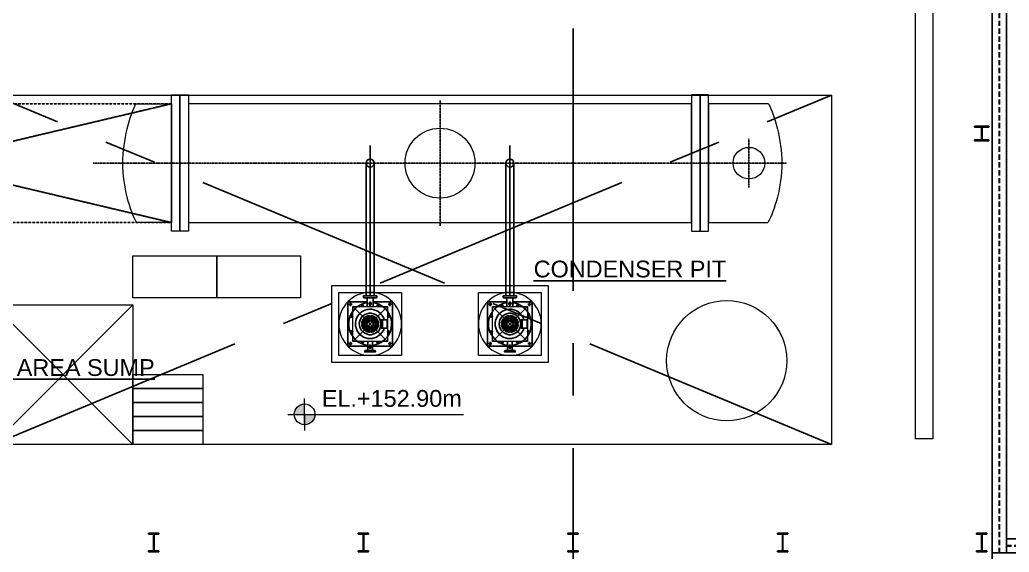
# Model space of a CAD drawing. Header units: millimetres. Extents: x -300 to 383236, y -195106 to -144646.
# Drawn here: x 21075 to 35236, y -173691 to -166076 of the extents above; entities that cross this region are included whole.
import ezdxf
from ezdxf.enums import TextEntityAlignment as Align

# ---------------------------------------------------------------- set-up
doc = ezdxf.new("R2010")
doc.units = ezdxf.units.MM
doc.header["$LTSCALE"] = 60
for name, pattern in [('CENTER', [2, 1.25, -0.25, 0.25, -0.25]), ('CENTER2', [28.575, 19.05, -3.175, 3.175, -3.175]), ('HIDDEN', [0.375, 0.25, -0.125])]:
    doc.linetypes.add(name, pattern=pattern)
for name, color, linetype in [('1CEN', 20, 'CENTER'), ('C_STEEL', 2, 'Continuous'), ('C_TEXT_01', 2, 'Continuous'), ('CENTER', 1, 'CENTER2'), ('CONTAINER', 2, 'Continuous')]:
    doc.layers.add(name, color=color, linetype=linetype)
for name, color, linetype, lineweight in [('DITCH', 7, 'Continuous', 0), ('EQUIPMENT', 253, 'Continuous', 0), ('TEXT', 3, 'Continuous', 0)]:
    doc.layers.add(name, color=color, linetype=linetype, lineweight=lineweight)
doc.styles.add('Arial', font='arial.ttf')

# ---------------------------------------------------------------- blocks, each defined once
blk = doc.blocks.new('A$C44261593')
h = blk.add_hatch()
h.set_pattern_fill('ANSI31', color=253, scale=100)
h.set_pattern_definition([(45, (0, -50460), (-224.5064, 224.5064), [])])
edge = h.paths.add_edge_path()
edge.add_line((-58347, -14256), (-58347, -14056))
edge.add_line((-58347, -14056), (-57547, -14056))
edge.add_line((-57547, -14056), (-57547, -15056))
edge.add_line((-57547, -15056), (-60547, -15056))
edge.add_line((-60547, -15056), (-60547, -31056))
edge.add_line((-60547, -31056), (-57647, -31056))
edge.add_line((-57647, -31056), (-57647, -32268))
edge.add_line((-57647, -32268), (-43347, -32268))
edge.add_line((-43347, -32268), (-43347, -29256))
edge.add_line((-43347, -29256), (-34347, -29256))
edge.add_line((-34347, -29256), (-34347, -14206))
edge.add_line((-34347, -14206), (-33547, -14206))
edge.add_line((-33547, -14206), (-33547, -29256))
edge.add_line((-33547, -29256), (-30497, -29256))
edge.add_line((-30497, -29256), (-30497, -30056))
edge.add_line((-30497, -30056), (-30547, -30056))
edge.add_line((-30547, -30056), (-30547, -34906))
edge.add_line((-30547, -34906), (-30569, -34906))
edge.add_arc((-31590, -35134), 1046, 12.5777, 76.5787)
edge.add_line((-31347, -34117), (-31347, -30056))
edge.add_line((-31347, -30056), (-42547, -30056))
edge.add_line((-42547, -30056), (-42547, -34906))
edge.add_line((-42547, -34906), (-43347, -34906))
edge.add_line((-43347, -34906), (-43347, -33068))
edge.add_line((-43347, -33068), (-57647, -33068))
edge.add_line((-57647, -33068), (-57647, -34906))
edge.add_line((-57647, -34906), (-58447, -34906))
edge.add_line((-58447, -34906), (-58447, -31856))
edge.add_line((-58447, -31856), (-66197, -31856))
edge.add_line((-66197, -31856), (-66197, -31056))
edge.add_line((-66197, -31056), (-61347, -31056))
edge.add_line((-61347, -31056), (-61347, -14256))
edge.add_line((-61347, -14256), (-58347, -14256))
blk = doc.blocks.new('A$C56d8bd65')
blk.add_line((0, -400), (0, -450))
at = {"layer": 'EQUIPMENT'}
blk.add_lwpolyline([(450, -450), (450, 450), (-450, 450), (-450, -450)], close=True, dxfattribs=at)
at = {"layer": 'EQUIPMENT', "lineweight": -3}
for points in [[(-35, 318), (-318, 318), (-318, -318), (-44, -318)], [(-281, 306), (-281, 255)], [(35, 256), (35, 373), (36, 376), (37, 378), (40, 380), (43, 381), (71, 381), (74, 381), (76, 383), (76, 386), (76, 400), (-76, 400), (-76, 386), (-75, 383), (-74, 381), (-71, 381), (-43, 381), (-40, 380), (-37, 378), (-36, 376), (-35, 373), (-35, 256)], [(-43, 381), (43, 381)], [(-18, 319), (-18, 319)], [(-17, 321), (-15, 319)], [(-17, 320), (-16, 319)], [(-16, 323), (-11, 319)], [(-16, 322), (-13, 319)], [(-15, 325), (-8, 319)], [(-15, 324), (-10, 319)], [(-14, 327), (6, 307)], [(-14, 326), (-7, 319)], [(-13, 328), (6, 308)], [(-12, 330), (6, 312)], [(-12, 329), (6, 310)], [(-11, 332), (6, 315)], [(-11, 331), (6, 313)], [(-10, 334), (6, 318)], [(-10, 333), (6, 316)], [(-9, 336), (9, 319)], [(-9, 335), (7, 319)], [(-8, 338), (12, 319)], [(-8, 337), (10, 319)], [(-7, 339), (13, 319)], [(-6, 341), (16, 319)], [(-6, 340), (15, 319)], [(-6, 318), (6, 305)], [(-6, 316), (6, 304)], [(-6, 315), (5, 303)], [(-6, 313), (4, 303)], [(-6, 312), (2, 303)], [(-6, 310), (1, 303)], [(-6, 308), (-1, 303)], [(-6, 307), (-2, 303)], [(-6, 305), (-4, 303)], [(-6, 304), (-5, 303)], [(-5, 344), (15, 324)], [(-5, 343), (17, 321)], [(-5, 342), (18, 319)], [(-4, 345), (14, 328)], [(-3, 347), (10, 335)], [(-3, 346), (12, 331)], [(-2, 349), (6, 341)], [(-2, 348), (8, 338)], [(-1, 350), (4, 345)], [(0, 352), (0, 352)], [(0, 351), (2, 348)], [(44, -318), (319, -318), (319, 318), (35, 318)], [(289, 290), (285, 292), (281, 293), (277, 292), (274, 290)], [(281, 306), (281, 255)], [(-306, 281), (-256, 281)], [(-102, 271), (-105, 273), (-109, 273), (-112, 273), (-115, 271)], [(-112, 251), (-109, 251), (-105, 251)], [(31, 153), (16, 155), (0, 156), (-15, 155), (-30, 153)], [(115, 271), (112, 273), (109, 273), (105, 273), (102, 271)], [(105, 251), (109, 251), (112, 251)], [(306, 281), (256, 281)], [(277, 268), (281, 268), (285, 268)], [(-255, 118), (-259, 119), (-262, 120), (-265, 119), (-269, 118)], [(-265, 98), (-262, 97), (-259, 98)], [(-209, 26), (-210, 9), (-210, -9)], [(-14, 0), (14, 0)], [(0, -14), (0, 14)], [(146, 56), (160, 56)], [(168, -60), (168, 0), (168, 60)], [(173, -60), (173, 0), (173, 60)], [(178, -60), (178, 0), (178, 60)], [(202, 60), (196, 77), (189, 93)], [(-255, -99), (-259, -98), (-262, -97), (-265, -98), (-269, -99)], [(-265, -119), (-262, -120), (-259, -119)], [(146, -56), (160, -56)], [(189, -93), (196, -77), (202, -60)], [(-306, -281), (-256, -281)], [(-281, -306), (-281, -255)], [(-102, -253), (-105, -251), (-109, -251), (-112, -251), (-115, -253)], [(-112, -273), (-109, -273), (-105, -273)], [(54, -376), (89, -376), (92, -377), (95, -379), (95, -382), (95, -400), (-95, -400), (-95, -382), (-94, -379), (-92, -377), (-89, -376), (-54, -376), (-50, -375), (-47, -373), (-45, -370), (-44, -366), (-44, -255)], [(44, -255), (44, -366), (45, -370), (47, -373), (50, -375), (54, -376), (-54, -376)], [(-15, -155), (0, -156), (16, -155)], [(-10, -282), (6, -298)], [(-10, -283), (6, -300)], [(-9, -280), (9, -298)], [(-9, -281), (7, -298)], [(-8, -278), (12, -298)], [(-8, -279), (10, -298)], [(-7, -277), (13, -298)], [(-6, -275), (16, -298)], [(-6, -276), (15, -298)], [(-5, -272), (15, -292)], [(-5, -273), (17, -295)], [(-5, -274), (18, -298)], [(-4, -271), (14, -289)], [(-3, -269), (10, -282)], [(-3, -270), (12, -285)], [(-2, -267), (6, -275)], [(-2, -268), (8, -278)], [(-1, -266), (4, -271)], [(0, -264), (0, -265)], [(0, -265), (2, -268)], [(306, -281), (256, -281)], [(281, -306), (281, -255)], [(-18, -297), (-18, -298)], [(-17, -295), (-15, -298)], [(-17, -296), (-16, -298)], [(-16, -293), (-11, -298)], [(-16, -294), (-13, -298)], [(-15, -291), (-8, -298)], [(-15, -292), (-10, -298)], [(-14, -289), (6, -309)], [(-14, -290), (-7, -298)], [(-13, -288), (6, -308)], [(-12, -286), (6, -305)], [(-12, -287), (6, -306)], [(-11, -284), (6, -302)], [(-11, -285), (6, -303)], [(-6, -298), (6, -311)], [(-6, -300), (6, -312)], [(-6, -301), (5, -313)], [(-6, -303), (4, -313)], [(-6, -304), (2, -313)], [(-6, -306), (1, -313)], [(-6, -308), (-1, -313)], [(-6, -309), (-2, -313)], [(-6, -311), (-4, -313)], [(-6, -312), (-5, -313)], [(44, -304), (65, -300)]]:
    blk.add_lwpolyline(points, dxfattribs=at)
for points in [[(-35, 305), (-56, 302), (-77, 297, 0.32284), (-306, 21), (-307, 0), (-306, -21, 0.315722), (-85, -295), (-64, -300), (-44, -304)], [(269, -99), (266, -98), (262, -97, 1.178681), (266, -119)], [(105, -273, 1.157814), (109, -251), (105, -251), (102, -253)], [(277, -292, 1.175225), (281, -268), (277, -268), (274, -270)]]:
    blk.add_lwpolyline(points, format="xyb", dxfattribs=at)
for points in [[(6, 319), (19, 319), (0, 352), (-18, 319), (-6, 319), (-6, 303), (6, 303)], [(-96, 265), (-99, 253), (-112, 250), (-121, 259), (-118, 271), (-105, 275)], [(96, 265), (99, 253), (112, 250), (121, 259), (118, 271), (105, 275)], [(-265, 96), (-253, 99), (-250, 112), (-259, 121), (-271, 118), (-275, 105)], [(-120, 8), (-118, 21), (-115, 34), (-111, 46), (-105, 58), (-98, 69), (-90, 79), (-79, 68), (-87, 57), (-93, 46), (-98, 34), (-102, 21), (-104, 8)], [(-88, 8), (-86, 19), (-83, 29), (-79, 39), (-74, 48), (-68, 56), (-56, 45), (-62, 37), (-67, 28), (-70, 18), (-71, 8)], [(-68, 79), (-79, 90), (-69, 98), (-57, 105), (-46, 111), (-34, 115), (-21, 118), (-8, 120), (-8, 104), (-21, 102), (-34, 99), (-46, 93), (-57, 87)], [(-45, 56), (-56, 68), (-48, 74), (-39, 79), (-29, 83), (-19, 86), (-8, 88), (-8, 71), (-18, 70), (-28, 67), (-37, 62)], [(-56, 8), (-53, 17), (-50, 26), (-45, 34), (-33, 22), (-37, 15), (-39, 8)], [(-22, 33), (-34, 45), (-26, 50), (-17, 53), (-8, 56), (-8, 39), (-15, 37)], [(8, 120), (21, 118), (34, 115), (46, 111), (58, 105), (69, 98), (79, 90), (68, 79), (57, 87), (46, 93), (34, 99), (21, 102), (8, 104)], [(45, 56), (37, 62), (28, 67), (18, 70), (8, 71), (8, 88), (19, 86), (29, 83), (39, 79), (48, 74), (56, 68)], [(22, 33), (16, 37), (8, 39), (8, 56), (17, 53), (26, 50), (34, 45)], [(39, 8), (37, 15), (34, 22), (45, 34), (50, 26), (54, 17), (56, 8)], [(68, 56), (74, 48), (79, 39), (84, 29), (86, 19), (88, 8), (72, 8), (70, 18), (67, 28), (62, 37), (56, 45)], [(90, 79), (99, 69), (105, 58), (111, 46), (115, 34), (118, 21), (120, 8), (104, 8), (102, 21), (99, 34), (94, 46), (87, 57), (79, 68)], [(239, 60), (160, 60), (160, 0), (160, -60), (239, -60), (242, -60), (244, -58), (245, -56), (246, -53), (246, 0), (246, 53), (245, 56), (244, 58), (242, 60)], [(265, 96), (253, 99), (250, 112), (259, 121), (271, 118), (275, 105)], [(-265, -96), (-253, -99), (-250, -112), (-259, -121), (-271, -118), (-275, -105)], [(-90, -79), (-98, -69), (-105, -58), (-111, -46), (-115, -34), (-118, -21), (-120, -8), (-104, -8), (-102, -21), (-98, -34), (-93, -46), (-87, -57), (-79, -68)], [(-68, -56), (-74, -48), (-79, -39), (-83, -29), (-86, -19), (-88, -8), (-71, -8), (-70, -18), (-67, -28), (-62, -37), (-56, -45)], [(-68, -79), (-57, -87), (-46, -93), (-34, -99), (-21, -102), (-8, -104), (-8, -120), (-21, -118), (-34, -115), (-46, -111), (-57, -105), (-69, -99), (-79, -90)], [(-45, -34), (-50, -26), (-53, -17), (-56, -8), (-39, -8), (-37, -16), (-33, -22)], [(-8, -88), (-19, -86), (-29, -83), (-39, -79), (-48, -74), (-56, -68), (-45, -56), (-37, -62), (-28, -67), (-18, -70), (-8, -72)], [(-8, -56), (-17, -53), (-26, -50), (-34, -45), (-22, -33), (-15, -37), (-8, -39)], [(8, -39), (16, -37), (22, -33), (34, -45), (26, -50), (17, -53), (8, -56)], [(56, -68), (48, -74), (39, -79), (29, -83), (19, -86), (8, -88), (8, -72), (18, -70), (28, -67), (37, -62), (45, -56)], [(79, -90), (69, -99), (58, -105), (46, -111), (34, -115), (21, -118), (8, -120), (8, -104), (21, -102), (34, -99), (46, -93), (57, -87), (68, -79)], [(56, -8), (54, -17), (50, -26), (45, -34), (34, -22), (37, -16), (39, -8)], [(88, -8), (86, -19), (84, -29), (79, -39), (74, -48), (68, -56), (56, -45), (62, -37), (67, -28), (70, -18), (72, -8)], [(120, -8), (118, -21), (115, -34), (111, -46), (105, -58), (99, -69), (90, -79), (79, -68), (87, -57), (94, -46), (99, -34), (102, -21), (104, -8)], [(265, -96), (253, -99), (250, -112), (259, -121), (271, -118), (275, -105)], [(-96, -265), (-99, -253), (-112, -250), (-121, -259), (-118, -271), (-105, -275)], [(6, -298), (19, -298), (0, -264), (-18, -298), (-6, -298), (-6, -313), (6, -313)], [(96, -265), (99, -253), (112, -250), (121, -259), (118, -271), (105, -275)]]:
    blk.add_lwpolyline(points, close=True, dxfattribs=at)
at = {"layer": 'EQUIPMENT'}
blk.add_circle((0, 0), 450, dxfattribs=at)
at = {"layer": 'EQUIPMENT', "lineweight": -3}
for centre, radius in [((-281, 281), 12.5), ((262, 109), 11.3), ((-281, -281), 12.6)]:
    blk.add_circle(centre, radius, dxfattribs=at)
blk.add_open_spline([(65, -300), (392, -221), (386, 232), (56, 302), (49, 304), (42, 305), (35, 306)], degree=3, knots=[0, 0, 0, 0, 1, 1, 1, 1.020618, 1.020618, 1.020618, 1.020618], dxfattribs=at)
for points in [[(274, 290), (265, 284), (268, 272), (277, 268)], [(285, 268), (295, 272), (297, 284), (289, 290)], [(189, 93), (93, 279), (-179, 234), (-209, 26)], [(-30, 153), (-205, 112), (-193, -132), (-15, -155)], [(-115, 271), (-122, 265), (-120, 254), (-112, 251)], [(-105, 251), (-96, 254), (-94, 265), (-102, 271)], [(16, -155), (193, -132), (205, 113), (31, 153)], [(102, 271), (95, 266), (96, 255), (105, 251)], [(112, 251), (121, 254), (122, 267), (115, 271)], [(-269, 118), (-276, 112), (-274, 100), (-265, 98)], [(-259, 98), (-250, 100), (-248, 112), (-255, 118)], [(-269, -99), (-277, -106), (-274, -117), (-265, -119)], [(-259, -119), (-250, -117), (-247, -106), (-255, -99)], [(-210, -9), (-196, -228), (89, -287), (189, -93)], [(266, -119), (275, -116), (277, -105), (269, -99)], [(-115, -253), (-123, -259), (-120, -271), (-112, -273)], [(-105, -273), (-97, -270), (-94, -259), (-102, -253)], [(102, -253), (94, -259), (96, -270), (105, -273)], [(274, -270), (265, -276), (268, -289), (277, -292)]]:
    blk.add_open_spline(points, degree=3, dxfattribs=at)
blk = doc.blocks.new('15M')
at = {"linetype": 'HIDDEN', "ltscale": 5}
for p, q in [((-110087, -152171), (-95087, -152171)), ((-110087, -152179), (-95087, -152179)), ((-109989, -152276), (-109989, -154870)), ((-109982, -152276), (-109982, -154870)), ((-95192, -152276), (-95192, -154870)), ((-95185, -152276), (-95185, -154870)), ((-110087, -154968), (-95087, -154968)), ((-110087, -154976), (-95087, -154976))]:
    blk.add_line(p, q, dxfattribs=at)
for points in [[(-110087, -152276), (-95087, -152276), (-95087, -152073), (-110087, -152073)], [(-109884, -154870), (-110087, -154870), (-110087, -152276), (-109884, -152276)], [(-95290, -154870), (-95087, -154870), (-95087, -152276), (-95290, -152276)], [(-110087, -154870), (-95087, -154870), (-95087, -155073), (-110087, -155073)]]:
    blk.add_lwpolyline(points, close=True)
blk = doc.blocks.new('A$C7D6F01DD')
at = {"layer": 'C_STEEL', "extrusion": (0, 0, -1)}
for p, q in [((20747.5, -8895), (20952.5, -8895)), ((20747.5, -8909.2), (20747.5, -8895)), ((20952.5, -8909.2), (20747.5, -8909.2)), ((20845.43, -8909.2), (20854.57, -8909.2)), ((20845.43, -9090.8), (20845.43, -8909.2)), ((20854.57, -8909.2), (20854.57, -9090.8)), ((20952.5, -8895), (20952.5, -8909.2)), ((20747.5, -9090.8), (20952.5, -9090.8)), ((20747.5, -9105), (20747.5, -9090.8)), ((20952.5, -9105), (20747.5, -9105)), ((20854.57, -9090.8), (20845.43, -9090.8)), ((20952.5, -9090.8), (20952.5, -9105)), ((8926, -14716.5), (9074, -14716.5)), ((8926, -14729.5), (8926, -14716.5)), ((9074, -14716.5), (9074, -14729.5)), ((11926, -14716.5), (12074, -14716.5)), ((11926, -14729.5), (11926, -14716.5)), ((12074, -14716.5), (12074, -14729.5)), ((14926, -14716.5), (15074, -14716.5)), ((14926, -14729.5), (14926, -14716.5)), ((15074, -14716.5), (15074, -14729.5)), ((17926, -14716.5), (18074, -14716.5)), ((17926, -14729.5), (17926, -14716.5)), ((18074, -14716.5), (18074, -14729.5)), ((20776, -14716.5), (20924, -14716.5)), ((20776, -14729.5), (20776, -14716.5)), ((20924, -14716.5), (20924, -14729.5)), ((9074, -14729.5), (8926, -14729.5)), ((8996.19, -14729.5), (9003.81, -14729.5)), ((8996.19, -14970.5), (8996.19, -14729.5)), ((9003.81, -14729.5), (9003.81, -14970.5)), ((12074, -14729.5), (11926, -14729.5)), ((11996.19, -14729.5), (12003.81, -14729.5)), ((11996.19, -14970.5), (11996.19, -14729.5)), ((12003.81, -14729.5), (12003.81, -14970.5)), ((15074, -14729.5), (14926, -14729.5)), ((14996.19, -14729.5), (15003.81, -14729.5)), ((14996.19, -14970.5), (14996.19, -14729.5)), ((15003.81, -14729.5), (15003.81, -14970.5)), ((18074, -14729.5), (17926, -14729.5)), ((17996.19, -14729.5), (18003.81, -14729.5)), ((17996.19, -14970.5), (17996.19, -14729.5)), ((18003.81, -14729.5), (18003.81, -14970.5)), ((20924, -14729.5), (20776, -14729.5)), ((20846.19, -14729.5), (20853.81, -14729.5)), ((20846.19, -14970.5), (20846.19, -14729.5)), ((20853.81, -14729.5), (20853.81, -14970.5)), ((8926, -14970.5), (9074, -14970.5)), ((8926, -14983.5), (8926, -14970.5)), ((9074, -14983.5), (8926, -14983.5)), ((9003.81, -14970.5), (8996.19, -14970.5)), ((9074, -14970.5), (9074, -14983.5)), ((11926, -14970.5), (12074, -14970.5)), ((11926, -14983.5), (11926, -14970.5)), ((12074, -14983.5), (11926, -14983.5)), ((12003.81, -14970.5), (11996.19, -14970.5)), ((12074, -14970.5), (12074, -14983.5)), ((14926, -14970.5), (15074, -14970.5)), ((14926, -14983.5), (14926, -14970.5)), ((15074, -14983.5), (14926, -14983.5)), ((15003.81, -14970.5), (14996.19, -14970.5)), ((15074, -14970.5), (15074, -14983.5)), ((17926, -14970.5), (18074, -14970.5)), ((17926, -14983.5), (17926, -14970.5)), ((18074, -14983.5), (17926, -14983.5)), ((18003.81, -14970.5), (17996.19, -14970.5)), ((18074, -14970.5), (18074, -14983.5)), ((20776, -14970.5), (20924, -14970.5)), ((20776, -14983.5), (20776, -14970.5)), ((20924, -14983.5), (20776, -14983.5)), ((20853.81, -14970.5), (20846.19, -14970.5)), ((20924, -14970.5), (20924, -14983.5))]:
    blk.add_line(p, q, dxfattribs=at)

msp = doc.modelspace()

# ---------------------------------------------------------------- hatches: boundary and pattern name
at = {"layer": 'TEXT'}
h = msp.add_hatch(color=7, dxfattribs=at)
h.paths.add_polyline_path([(25151.7, -171571.6, 0.4142136), (25003.6, -171719.7), (25151.7, -171719.7)])
h.paths.add_polyline_path([(25299.8, -171719.7), (25151.7, -171719.7), (25151.7, -171867.8, 0.4142136)])

# ---------------------------------------------------------------- linework, layer by layer
at = {"linetype": 'HIDDEN', "ltscale": 0.01}
for p, q in [((16045.9, -168976.8), (23245.9, -167276.8)), ((16045.9, -167276.8), (23245.9, -168976.8))]:
    msp.add_line(p, q, dxfattribs=at)
for p, q in [((26089.1, -170026.8), (26089.1, -167874.9)), ((28089.1, -170026.8), (28089.1, -167874.9)), ((26031.9, -170026.8), (26031.9, -168126.8)), ((26146.3, -170026.8), (26146.3, -168126.8)), ((28031.9, -170026.8), (28031.9, -168126.8)), ((28146.3, -170026.8), (28146.3, -168126.8))]:
    msp.add_line(p, q)
msp.add_lwpolyline([(23245.9, -167276.8), (16045.9, -167276.8), (16045.9, -168976.8), (23245.9, -168976.8)], close=True, dxfattribs=at)
for centre in [(26089.1, -168126.8), (28089.1, -168126.8)]:
    msp.add_circle(centre, 57.2)
at = {"layer": '1CEN', "color": 1, "ltscale": 50}
for p, q in [((28993, -154202.1), (28993, -183702.1)), ((34993, -154202.1), (34993, -186702.1)), ((20693, -172152.1), (32693, -167152.1)), ((32693, -172152.1), (20693, -167152.1)), ((22693, -170152.1), (20693, -172152.1)), ((22693, -172152.1), (20693, -170152.1)), ((25839.1, -170676.8), (26339.1, -170176.8)), ((26339.1, -170676.8), (25839.1, -170176.8)), ((27839.1, -170676.8), (28339.1, -170176.8)), ((28339.1, -170676.8), (27839.1, -170176.8))]:
    msp.add_line(p, q, dxfattribs=at)
at = {"layer": 'CENTER', "color": 253, "ltscale": 0.001}
for p, q in [((27089.1, -169024.9), (27089.1, -167228.7)), ((31509.7, -168476.2), (31509.7, -167777.4)), ((22126.2, -168126.8), (32051.9, -168126.8))]:
    msp.add_line(p, q, dxfattribs=at)
at = {"layer": 'CONTAINER', "const_width": 10}
msp.add_lwpolyline([(34993, -158702.1), (37993, -158702.1), (37993, -173702.1), (34993, -173702.1)], close=True, dxfattribs=at)
at = {"layer": 'DITCH', "color": 8}
msp.add_lwpolyline([(33893, -172072.1), (33893, -162202.1), (34143, -162202.1), (34143, -172072.1)], close=True, dxfattribs=at)
at = {"layer": 'EQUIPMENT'}
for points in [[(20693, -167152.1), (32693, -167152.1), (32693, -172152.1), (20693, -172152.1)], [(23245.9, -167151.8), (23367.5, -167151.8), (23367.5, -169101.8), (23245.9, -169101.8)], [(23367.5, -167151.8), (23489.1, -167151.8), (23489.1, -169101.8), (23367.5, -169101.8)], [(30810.7, -167151.8), (30689.1, -167151.8), (30689.1, -169101.8), (30810.7, -169101.8)], [(30932.2, -167151.8), (30810.7, -167151.8), (30810.7, -169101.8), (30932.2, -169101.8)], [(30689.1, -167276.8), (23489.1, -167276.8), (23489.1, -168976.8), (30689.1, -168976.8)], [(22693, -169451.8), (23893, -169451.8), (23893, -170051.8), (22693, -170051.8)], [(23893, -169451.8), (25093, -169451.8), (25093, -170051.8), (23893, -170051.8)], [(25539.1, -169876.8), (28639.1, -169876.8), (28639.1, -170976.8), (25539.1, -170976.8)], [(20693, -170152.1), (22693, -170152.1), (22693, -172152.1), (20693, -172152.1)], [(25839.1, -170176.8), (26339.1, -170176.8), (26339.1, -170676.8), (25839.1, -170676.8)], [(27839.1, -170176.8), (28339.1, -170176.8), (28339.1, -170676.8), (27839.1, -170676.8)], [(22693, -171152.1), (23693, -171152.1), (23693, -171352.1), (22693, -171352.1)], [(22693, -171352.1), (23693, -171352.1), (23693, -171552.1), (22693, -171552.1)], [(22693, -171552.1), (23693, -171552.1), (23693, -171752.1), (22693, -171752.1)], [(22693, -171752.1), (23693, -171752.1), (23693, -171952.1), (22693, -171952.1)], [(22693, -171952.1), (23693, -171952.1), (23693, -172152.1), (22693, -172152.1)]]:
    msp.add_lwpolyline(points, close=True, dxfattribs=at)
for points in [[(22733.1, -167276.8), (23245.9, -167276.8), (23245.9, -168976.8), (22745.1, -168976.8)], [(31793, -167276.8), (30932.2, -167276.8), (30932.2, -168976.8), (31781.1, -168976.8)], [(31681.1, -168126.8), (31681.1, -168126.8)]]:
    msp.add_lwpolyline(points, dxfattribs=at)
for centre, radius in [((27089.1, -168126.8), 500), ((31509.7, -168126.8), 226.3), ((31193, -170951.8), 860)]:
    msp.add_circle(centre, radius, dxfattribs=at)
for points in [[(22733.1, -167276.8), (22645.1, -167451.8), (22445.1, -168126.8), (22645.1, -168801.8), (22745.1, -168976.8)], [(31793, -167276.8), (31881.1, -167451.8), (32081.1, -168126.8), (31881.1, -168801.8), (31781.1, -168976.8)]]:
    msp.add_open_spline(points, degree=3, dxfattribs=at)
at = {"layer": 'TEXT', "color": 7}
for p, q in [((25151.7, -171719.7), (25151.7, -171490.9)), ((25151.7, -171867.8), (25151.7, -171571.6)), ((24909.3, -171719.7), (27424.9, -171719.7)), ((25151.7, -171719.7), (25151.7, -171948.5))]:
    msp.add_line(p, q, dxfattribs=at)
msp.add_circle((25151.7, -171719.7), 148.1, dxfattribs=at)

# ---------------------------------------------------------------- block references
msp.add_blockref('A$C44261593', (71340, -144646.1))
at = {"rotation": 90}
msp.add_blockref('15M', (-117080.4, -63615.1), dxfattribs=at)
at = {"xscale": -1, "rotation": 180}
for p in [(26089.1, -170426.8), (28089.1, -170426.8)]:
    msp.add_blockref('A$C56d8bd65', p, dxfattribs=at)
at = {"layer": 'TEXT'}
msp.add_blockref('A$C7D6F01DD', (13993, -158702.1), dxfattribs=at)

# ---------------------------------------------------------------- texts
at = {"layer": 'C_TEXT_01', "style": 'Arial'}
for s, p in [('%%UCONDENSER PIT', (29807.8, -169641)), ('%%UST AREA SUMP', (21757.4, -171050.3))]:
    msp.add_text(s, height=240, dxfattribs=at).set_placement(p, align=Align.MIDDLE)
at = {"layer": 'C_TEXT_01', "color": 7, "style": 'Arial'}
msp.add_text('EL.+152.90m', height=240, dxfattribs=at).set_placement((26398.7, -171491.4), align=Align.MIDDLE)

doc.saveas('drawing.dxf')
